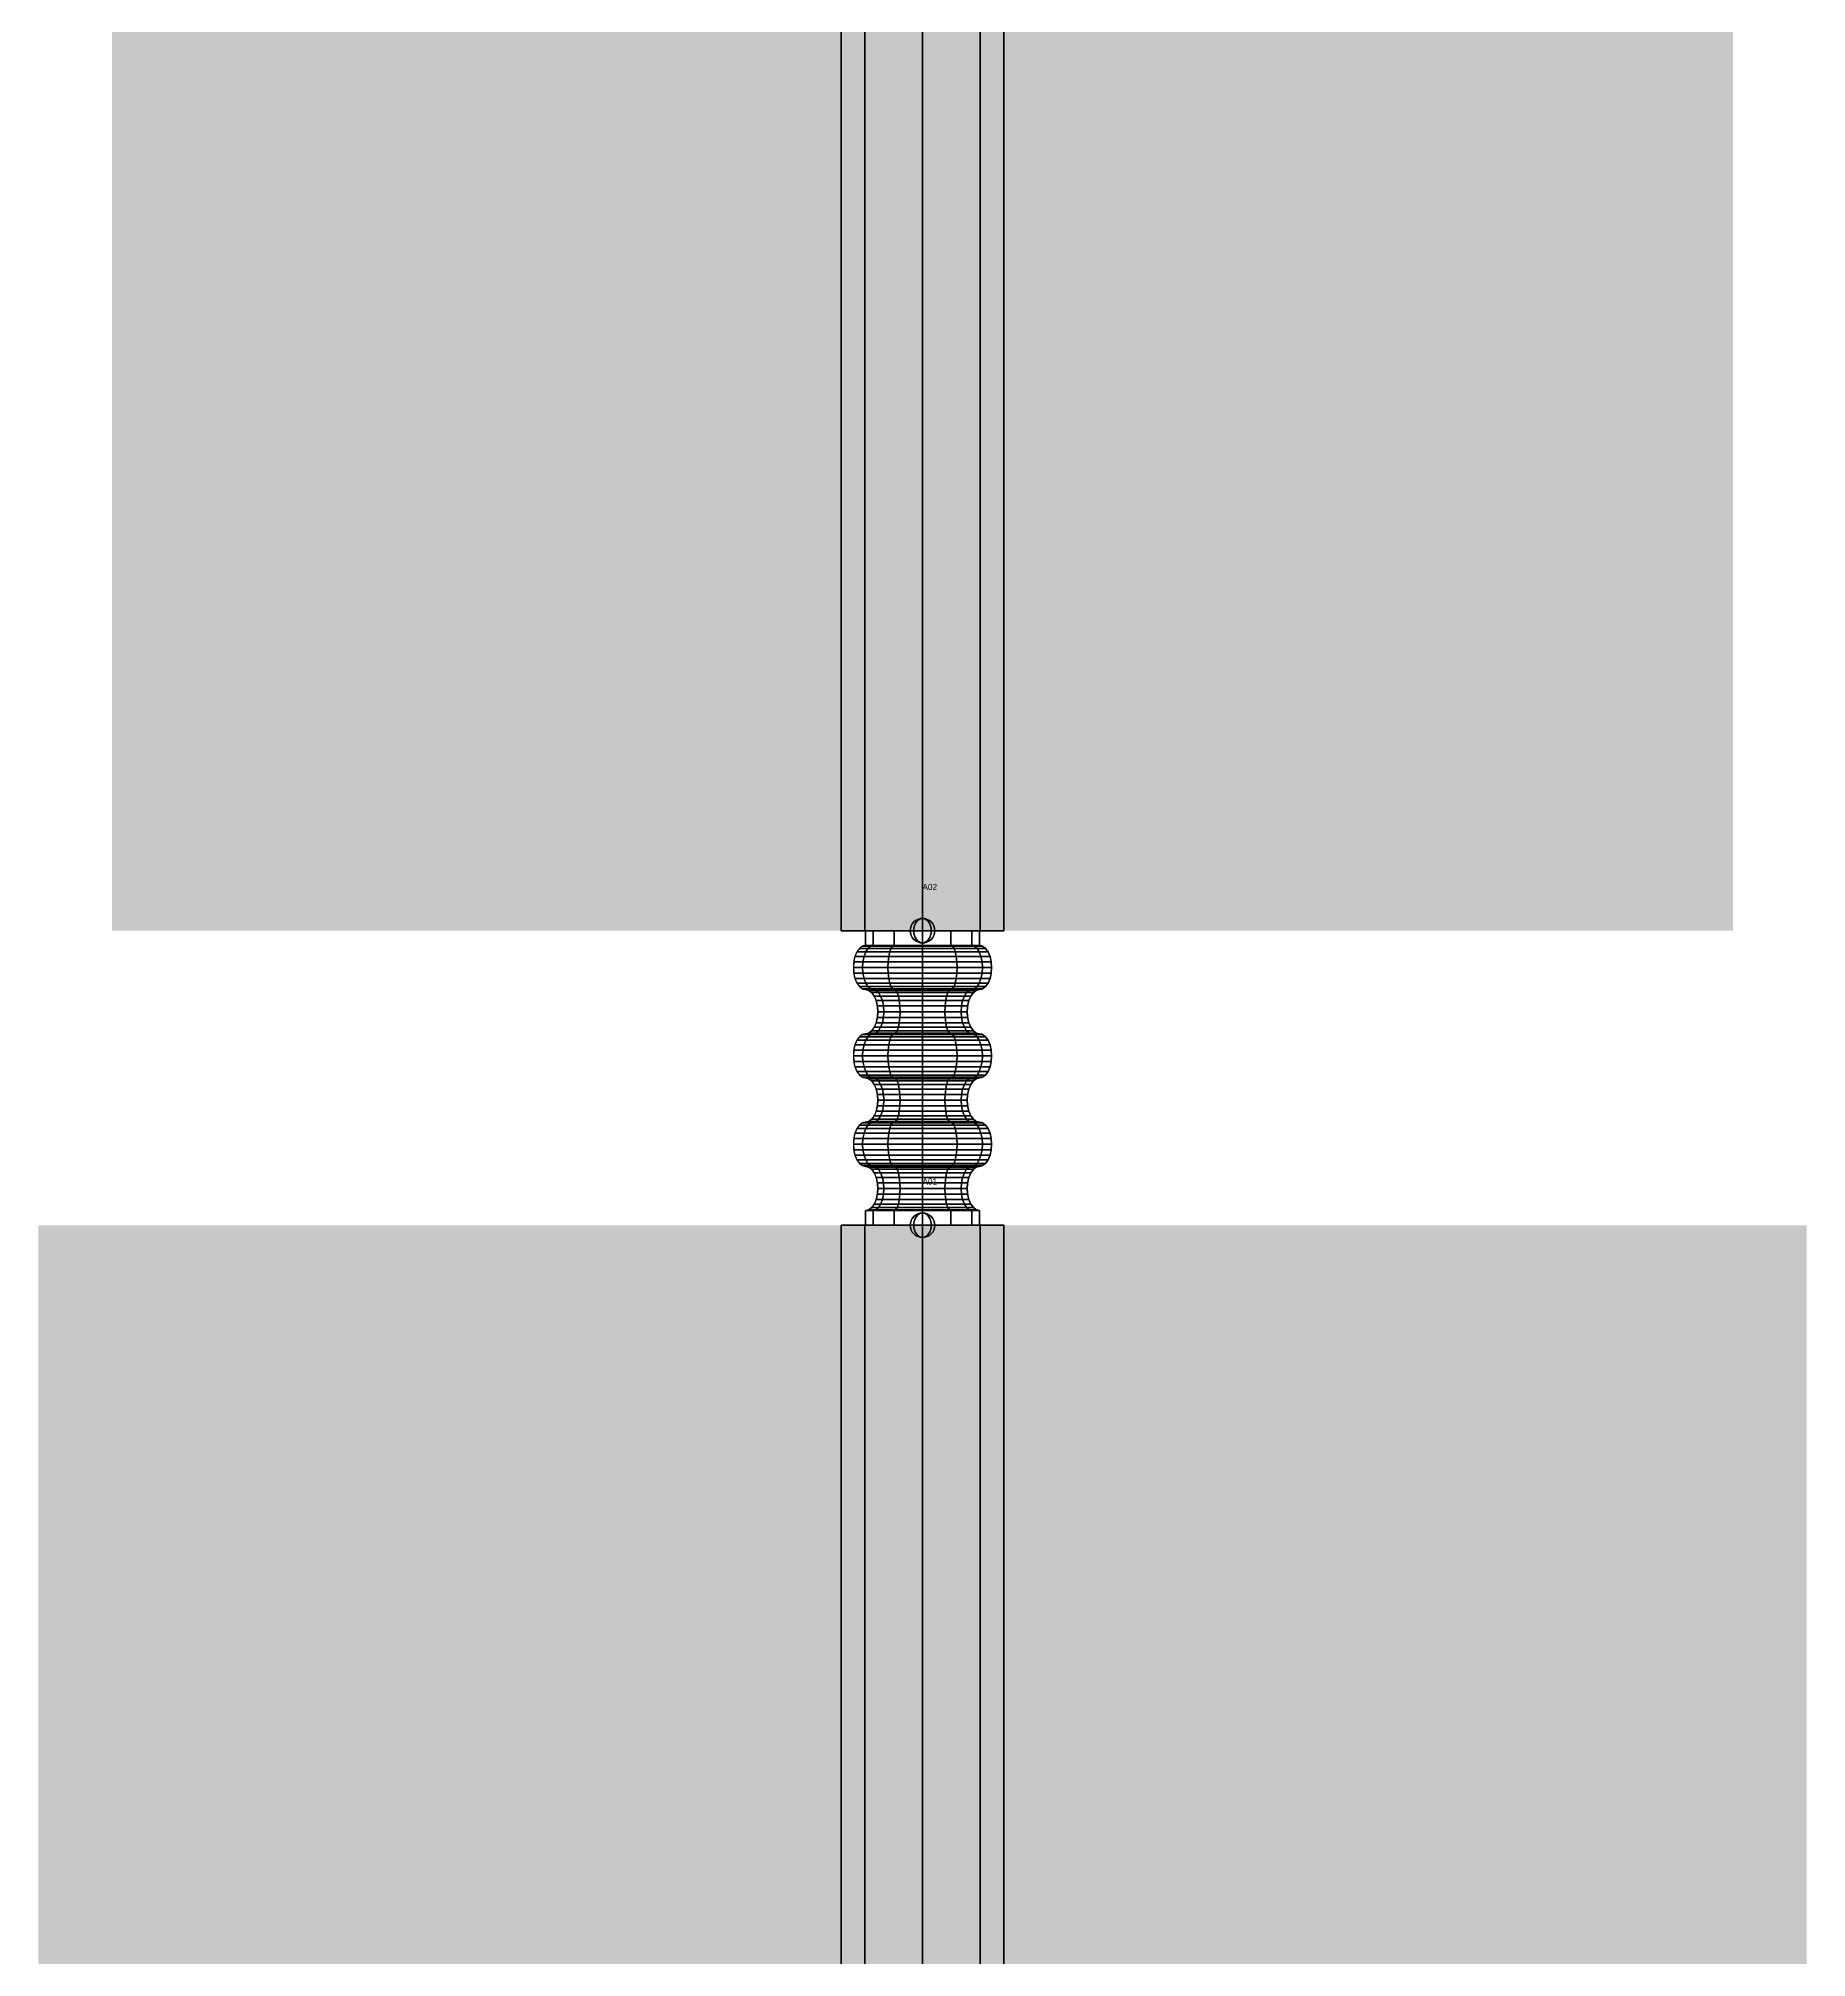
# Model space of a CAD drawing. Extents: x 7 to 469, y 84 to 397.
# Drawn here: x 84 to 156, y 162.2 to 240.3 of the extents above; entities that cross this region are included whole.
import ezdxf

# ---------------------------------------------------------------- set-up
doc = ezdxf.new("R2010")
doc.units = 0
doc.layers.get('0').update_dxf_attribs({"linetype": 'CONTINUOUS'})
for name, color, linetype in [('3D-MODEL', 1, 'CONTINUOUS'), ('FLXJNT', 4, 'CONTINUOUS'), ('POINT', 5, 'CONTINUOUS'), ('PTATT', 7, 'CONTINUOUS'), ('RUN', 5, 'CONTINUOUS')]:
    doc.layers.add(name, color=color, linetype=linetype)

# ---------------------------------------------------------------- blocks, each defined once
blk = doc.blocks.new('RUN')
at = {"const_width": 1}
blk.add_lwpolyline([(0, 0), (1, 0)], dxfattribs=at)
at = {"flags": 9}
for tag, p in [('MAT', (0.349303, 0.182422)), ('SCH', (0.349303, 0.165755)), ('NOM', (0.349303, 0.149088))]:
    blk.add_attdef(tag, p, '', height=0.01, dxfattribs=at)
blk = doc.blocks.new('3DRUN')
at = {"color": 0, "linetype": 'CONTINUOUS'}
for points in [[(1, 0.353553, -0.353553), (1, 0.5), (0, 0.5), (0, 0.353553, -0.353553)], [(1, 0.5), (1, 0.353553, 0.353553), (0, 0.353553, 0.353553), (0, 0.5)], [(1, 0, -0.5), (1, 0.353553, -0.353553), (0, 0.353553, -0.353553), (0, 0, -0.5)], [(1, 0.353553, 0.353553), (1, 0, 0.5), (0, 0, 0.5), (0, 0.353553, 0.353553)], [(1, -0.353553, -0.353553), (1, 0, -0.5), (0, 0, -0.5), (0, -0.353553, -0.353553)], [(1, 0, 0.5), (1, -0.353553, 0.353553), (0, -0.353553, 0.353553), (0, 0, 0.5)], [(1, -0.353553, 0.353553), (1, -0.5), (0, -0.5), (0, -0.353553, 0.353553)], [(1, -0.5), (1, -0.353553, -0.353553), (0, -0.353553, -0.353553), (0, -0.5)]]:
    blk.add_3dface(points, dxfattribs=at)
blk = doc.blocks.new('FLXJNT')
at = {"color": 0, "linetype": 'BYBLOCK'}
for p, q in [((0, 0.5), (0, -0.5)), ((1, -0.5), (1, 0.5)), ((0, 0.35), (0.05, 0.35)), ((0.95, 0.35), (1, 0.35)), ((0, -0.35), (0.05, -0.35)), ((0.95, -0.35), (1, -0.35))]:
    blk.add_line(p, q, dxfattribs=at)
for centre, start, end in [((0.275, 0.35), 0, 180), ((0.575, 0.35), 0, 180), ((0.875, 0.35), 0, 180), ((0.125, 0.35), 180, 0), ((0.425, 0.35), 180, 0), ((0.725, 0.35), 180, 0), ((0.125, -0.35), 0, 180), ((0.425, -0.35), 0, 180), ((0.725, -0.35), 0, 180), ((0.275, -0.35), 180, 0), ((0.575, -0.35), 180, 0), ((0.875, -0.35), 180, 0)]:
    blk.add_arc(centre, 0.075, start, end, dxfattribs=at)
blk = doc.blocks.new('3DFLXJNT')
at = {"color": 0, "linetype": 'BYBLOCK'}
blk.add_lwpolyline([(1, 0.5), (1, 0.35), (0.95, 0.35, 1), (0.8, 0.35, -1), (0.65, 0.35, 1), (0.5, 0.35, -1), (0.35, 0.35, 1), (0.2, 0.35, -1), (0.05, 0.35), (0, 0.35), (0, 0.5)], format="xyb", dxfattribs=at)
at = {"color": 0, "linetype": 'BYBLOCK', "extrusion": (1, 0, 0)}
blk.add_circle((0, 0), 0.5, dxfattribs=at)
at = {"color": 0, "linetype": 'BYBLOCK', "extrusion": (-1, 0, 0)}
blk.add_circle((0, 0, -1), 0.5, dxfattribs=at)
at = {"color": 0, "linetype": 'BYBLOCK'}
mesh = blk.add_polymesh((9, 5), dxfattribs=at)
for k, corner in enumerate([(0.060048, 0.3125), (0.052556, 0.330589), (0.05, 0.35), (0, 0.35), (0, 0.5), (0.060048, 0.270633, -0.15625), (0.052556, 0.286298, -0.165294), (0.05, 0.303109, -0.175), (0, 0.303109, -0.175), (0, 0.433013, -0.25), (0.060048, 0.15625, -0.270633), (0.052556, 0.165294, -0.286298), (0.05, 0.175, -0.303109), (0, 0.175, -0.303109), (0, 0.25, -0.433013), (0.060048, 0, -0.3125), (0.052556, 0, -0.330589), (0.05, 0, -0.35), (0, 0, -0.35), (0, 0, -0.5), (0.060048, -0.15625, -0.270633), (0.052556, -0.165294, -0.286298), (0.05, -0.175, -0.303109), (0, -0.175, -0.303109), (0, -0.25, -0.433013), (0.060048, -0.270633, -0.15625), (0.052556, -0.286298, -0.165294), (0.05, -0.303109, -0.175), (0, -0.303109, -0.175), (0, -0.433013, -0.25), (0.060048, -0.3125), (0.052556, -0.330589), (0.05, -0.35), (0, -0.35), (0, -0.5), (0.060048, -0.270633, 0.15625), (0.052556, -0.286298, 0.165294), (0.05, -0.303109, 0.175), (0, -0.303109, 0.175), (0, -0.433013, 0.25), (0.060048, -0.15625, 0.270633), (0.052556, -0.165294, 0.286298), (0.05, -0.175, 0.303109), (0, -0.175, 0.303109), (0, -0.25, 0.433013)]):
    mesh.set_mesh_vertex(divmod(k, 5), corner)
mesh = blk.add_polymesh((9, 9), dxfattribs=at)
for k, corner in enumerate([(1, 0.5), (1, 0.35), (0.95, 0.35), (0.947444, 0.369411), (0.939952, 0.3875), (0.928033, 0.403033), (0.9125, 0.414952), (0.894411, 0.422444), (0.875, 0.425), (1, 0.433013, -0.25), (1, 0.303109, -0.175), (0.95, 0.303109, -0.175), (0.947444, 0.31992, -0.184706), (0.939952, 0.335585, -0.19375), (0.928033, 0.349037, -0.201517), (0.9125, 0.359359, -0.207476), (0.894411, 0.365848, -0.211222), (0.875, 0.368061, -0.2125), (1, 0.25, -0.433013), (1, 0.175, -0.303109), (0.95, 0.175, -0.303109), (0.947444, 0.184706, -0.31992), (0.939952, 0.19375, -0.335585), (0.928033, 0.201517, -0.349037), (0.9125, 0.207476, -0.359359), (0.894411, 0.211222, -0.365848), (0.875, 0.2125, -0.368061), (1, 0, -0.5), (1, 0, -0.35), (0.95, 0, -0.35), (0.947444, 0, -0.369411), (0.939952, 0, -0.3875), (0.928033, 0, -0.403033), (0.9125, 0, -0.414952), (0.894411, 0, -0.422444), (0.875, 0, -0.425), (1, -0.25, -0.433013), (1, -0.175, -0.303109), (0.95, -0.175, -0.303109), (0.947444, -0.184706, -0.31992), (0.939952, -0.19375, -0.335585), (0.928033, -0.201517, -0.349037), (0.9125, -0.207476, -0.359359), (0.894411, -0.211222, -0.365848), (0.875, -0.2125, -0.368061), (1, -0.433013, -0.25), (1, -0.303109, -0.175), (0.95, -0.303109, -0.175), (0.947444, -0.31992, -0.184706), (0.939952, -0.335585, -0.19375), (0.928033, -0.349037, -0.201517), (0.9125, -0.359359, -0.207476), (0.894411, -0.365848, -0.211222), (0.875, -0.368061, -0.2125), (1, -0.5), (1, -0.35), (0.95, -0.35), (0.947444, -0.369411), (0.939952, -0.3875), (0.928033, -0.403033), (0.9125, -0.414952), (0.894411, -0.422444), (0.875, -0.425), (1, -0.433013, 0.25), (1, -0.303109, 0.175), (0.95, -0.303109, 0.175), (0.947444, -0.31992, 0.184706), (0.939952, -0.335585, 0.19375), (0.928033, -0.349037, 0.201517), (0.9125, -0.359359, 0.207476), (0.894411, -0.365848, 0.211222), (0.875, -0.368061, 0.2125), (1, -0.25, 0.433013), (1, -0.175, 0.303109), (0.95, -0.175, 0.303109), (0.947444, -0.184706, 0.31992), (0.939952, -0.19375, 0.335585), (0.928033, -0.201517, 0.349037), (0.9125, -0.207476, 0.359359), (0.894411, -0.211222, 0.365848), (0.875, -0.2125, 0.368061)]):
    mesh.set_mesh_vertex(divmod(k, 9), corner)
mesh = blk.add_polymesh((4, 5), dxfattribs=at)
for k, corner in enumerate([(0.060048, -0.15625, 0.270633), (0.052556, -0.165294, 0.286298), (0.05, -0.175, 0.303109), (0, -0.175, 0.303109), (0, -0.25, 0.433013), (0.060048, 0, 0.3125), (0.052556, 0, 0.330589), (0.05, 0, 0.35), (0, 0, 0.35), (0, 0, 0.5), (0.060048, 0.15625, 0.270633), (0.052556, 0.165294, 0.286298), (0.05, 0.175, 0.303109), (0, 0.175, 0.303109), (0, 0.25, 0.433013), (0.060048, 0.270633, 0.15625), (0.052556, 0.286298, 0.165294), (0.05, 0.303109, 0.175), (0, 0.303109, 0.175), (0, 0.433013, 0.25)]):
    mesh.set_mesh_vertex(divmod(k, 5), corner)
mesh = blk.add_polymesh((9, 9), dxfattribs=at)
for k, corner in enumerate([(0.275, 0.425), (0.255589, 0.422444), (0.2375, 0.414952), (0.221967, 0.403033), (0.210048, 0.3875), (0.202556, 0.369411), (0.2, 0.35), (0.197444, 0.330589), (0.189952, 0.3125), (0.275, 0.368061, -0.2125), (0.255589, 0.365848, -0.211222), (0.2375, 0.359359, -0.207476), (0.221967, 0.349037, -0.201517), (0.210048, 0.335585, -0.19375), (0.202556, 0.31992, -0.184706), (0.2, 0.303109, -0.175), (0.197444, 0.286298, -0.165294), (0.189952, 0.270633, -0.15625), (0.275, 0.2125, -0.368061), (0.255589, 0.211222, -0.365848), (0.2375, 0.207476, -0.359359), (0.221967, 0.201517, -0.349037), (0.210048, 0.19375, -0.335585), (0.202556, 0.184706, -0.31992), (0.2, 0.175, -0.303109), (0.197444, 0.165294, -0.286298), (0.189952, 0.15625, -0.270633), (0.275, 0, -0.425), (0.255589, 0, -0.422444), (0.2375, 0, -0.414952), (0.221967, 0, -0.403033), (0.210048, 0, -0.3875), (0.202556, 0, -0.369411), (0.2, 0, -0.35), (0.197444, 0, -0.330589), (0.189952, 0, -0.3125), (0.275, -0.2125, -0.368061), (0.255589, -0.211222, -0.365848), (0.2375, -0.207476, -0.359359), (0.221967, -0.201517, -0.349037), (0.210048, -0.19375, -0.335585), (0.202556, -0.184706, -0.31992), (0.2, -0.175, -0.303109), (0.197444, -0.165294, -0.286298), (0.189952, -0.15625, -0.270633), (0.275, -0.368061, -0.2125), (0.255589, -0.365848, -0.211222), (0.2375, -0.359359, -0.207476), (0.221967, -0.349037, -0.201517), (0.210048, -0.335585, -0.19375), (0.202556, -0.31992, -0.184706), (0.2, -0.303109, -0.175), (0.197444, -0.286298, -0.165294), (0.189952, -0.270633, -0.15625), (0.275, -0.425), (0.255589, -0.422444), (0.2375, -0.414952), (0.221967, -0.403033), (0.210048, -0.3875), (0.202556, -0.369411), (0.2, -0.35), (0.197444, -0.330589), (0.189952, -0.3125), (0.275, -0.368061, 0.2125), (0.255589, -0.365848, 0.211222), (0.2375, -0.359359, 0.207476), (0.221967, -0.349037, 0.201517), (0.210048, -0.335585, 0.19375), (0.202556, -0.31992, 0.184706), (0.2, -0.303109, 0.175), (0.197444, -0.286298, 0.165294), (0.189952, -0.270633, 0.15625), (0.275, -0.2125, 0.368061), (0.255589, -0.211222, 0.365848), (0.2375, -0.207476, 0.359359), (0.221967, -0.201517, 0.349037), (0.210048, -0.19375, 0.335585), (0.202556, -0.184706, 0.31992), (0.2, -0.175, 0.303109), (0.197444, -0.165294, 0.286298), (0.189952, -0.15625, 0.270633)]):
    mesh.set_mesh_vertex(divmod(k, 9), corner)
mesh = blk.add_polymesh((9, 9), dxfattribs=at)
for k, corner in enumerate([(0.360048, 0.3125), (0.352556, 0.330589), (0.35, 0.35), (0.347444, 0.369411), (0.339952, 0.3875), (0.328033, 0.403033), (0.3125, 0.414952), (0.294411, 0.422444), (0.275, 0.425), (0.360048, 0.270633, -0.15625), (0.352556, 0.286298, -0.165294), (0.35, 0.303109, -0.175), (0.347444, 0.31992, -0.184706), (0.339952, 0.335585, -0.19375), (0.328033, 0.349037, -0.201517), (0.3125, 0.359359, -0.207476), (0.294411, 0.365848, -0.211222), (0.275, 0.368061, -0.2125), (0.360048, 0.15625, -0.270633), (0.352556, 0.165294, -0.286298), (0.35, 0.175, -0.303109), (0.347444, 0.184706, -0.31992), (0.339952, 0.19375, -0.335585), (0.328033, 0.201517, -0.349037), (0.3125, 0.207476, -0.359359), (0.294411, 0.211222, -0.365848), (0.275, 0.2125, -0.368061), (0.360048, 0, -0.3125), (0.352556, 0, -0.330589), (0.35, 0, -0.35), (0.347444, 0, -0.369411), (0.339952, 0, -0.3875), (0.328033, 0, -0.403033), (0.3125, 0, -0.414952), (0.294411, 0, -0.422444), (0.275, 0, -0.425), (0.360048, -0.15625, -0.270633), (0.352556, -0.165294, -0.286298), (0.35, -0.175, -0.303109), (0.347444, -0.184706, -0.31992), (0.339952, -0.19375, -0.335585), (0.328033, -0.201517, -0.349037), (0.3125, -0.207476, -0.359359), (0.294411, -0.211222, -0.365848), (0.275, -0.2125, -0.368061), (0.360048, -0.270633, -0.15625), (0.352556, -0.286298, -0.165294), (0.35, -0.303109, -0.175), (0.347444, -0.31992, -0.184706), (0.339952, -0.335585, -0.19375), (0.328033, -0.349037, -0.201517), (0.3125, -0.359359, -0.207476), (0.294411, -0.365848, -0.211222), (0.275, -0.368061, -0.2125), (0.360048, -0.3125), (0.352556, -0.330589), (0.35, -0.35), (0.347444, -0.369411), (0.339952, -0.3875), (0.328033, -0.403033), (0.3125, -0.414952), (0.294411, -0.422444), (0.275, -0.425), (0.360048, -0.270633, 0.15625), (0.352556, -0.286298, 0.165294), (0.35, -0.303109, 0.175), (0.347444, -0.31992, 0.184706), (0.339952, -0.335585, 0.19375), (0.328033, -0.349037, 0.201517), (0.3125, -0.359359, 0.207476), (0.294411, -0.365848, 0.211222), (0.275, -0.368061, 0.2125), (0.360048, -0.15625, 0.270633), (0.352556, -0.165294, 0.286298), (0.35, -0.175, 0.303109), (0.347444, -0.184706, 0.31992), (0.339952, -0.19375, 0.335585), (0.328033, -0.201517, 0.349037), (0.3125, -0.207476, 0.359359), (0.294411, -0.211222, 0.365848), (0.275, -0.2125, 0.368061)]):
    mesh.set_mesh_vertex(divmod(k, 9), corner)
mesh = blk.add_polymesh((9, 9), dxfattribs=at)
for k, corner in enumerate([(0.575, 0.425), (0.555589, 0.422444), (0.5375, 0.414952), (0.521967, 0.403033), (0.510048, 0.3875), (0.502556, 0.369411), (0.5, 0.35), (0.497444, 0.330589), (0.489952, 0.3125), (0.575, 0.368061, -0.2125), (0.555589, 0.365848, -0.211222), (0.5375, 0.359359, -0.207476), (0.521967, 0.349037, -0.201517), (0.510048, 0.335585, -0.19375), (0.502556, 0.31992, -0.184706), (0.5, 0.303109, -0.175), (0.497444, 0.286298, -0.165294), (0.489952, 0.270633, -0.15625), (0.575, 0.2125, -0.368061), (0.555589, 0.211222, -0.365848), (0.5375, 0.207476, -0.359359), (0.521967, 0.201517, -0.349037), (0.510048, 0.19375, -0.335585), (0.502556, 0.184706, -0.31992), (0.5, 0.175, -0.303109), (0.497444, 0.165294, -0.286298), (0.489952, 0.15625, -0.270633), (0.575, 0, -0.425), (0.555589, 0, -0.422444), (0.5375, 0, -0.414952), (0.521967, 0, -0.403033), (0.510048, 0, -0.3875), (0.502556, 0, -0.369411), (0.5, 0, -0.35), (0.497444, 0, -0.330589), (0.489952, 0, -0.3125), (0.575, -0.2125, -0.368061), (0.555589, -0.211222, -0.365848), (0.5375, -0.207476, -0.359359), (0.521967, -0.201517, -0.349037), (0.510048, -0.19375, -0.335585), (0.502556, -0.184706, -0.31992), (0.5, -0.175, -0.303109), (0.497444, -0.165294, -0.286298), (0.489952, -0.15625, -0.270633), (0.575, -0.368061, -0.2125), (0.555589, -0.365848, -0.211222), (0.5375, -0.359359, -0.207476), (0.521967, -0.349037, -0.201517), (0.510048, -0.335585, -0.19375), (0.502556, -0.31992, -0.184706), (0.5, -0.303109, -0.175), (0.497444, -0.286298, -0.165294), (0.489952, -0.270633, -0.15625), (0.575, -0.425), (0.555589, -0.422444), (0.5375, -0.414952), (0.521967, -0.403033), (0.510048, -0.3875), (0.502556, -0.369411), (0.5, -0.35), (0.497444, -0.330589), (0.489952, -0.3125), (0.575, -0.368061, 0.2125), (0.555589, -0.365848, 0.211222), (0.5375, -0.359359, 0.207476), (0.521967, -0.349037, 0.201517), (0.510048, -0.335585, 0.19375), (0.502556, -0.31992, 0.184706), (0.5, -0.303109, 0.175), (0.497444, -0.286298, 0.165294), (0.489952, -0.270633, 0.15625), (0.575, -0.2125, 0.368061), (0.555589, -0.211222, 0.365848), (0.5375, -0.207476, 0.359359), (0.521967, -0.201517, 0.349037), (0.510048, -0.19375, 0.335585), (0.502556, -0.184706, 0.31992), (0.5, -0.175, 0.303109), (0.497444, -0.165294, 0.286298), (0.489952, -0.15625, 0.270633)]):
    mesh.set_mesh_vertex(divmod(k, 9), corner)
mesh = blk.add_polymesh((9, 9), dxfattribs=at)
for k, corner in enumerate([(0.660048, 0.3125), (0.652556, 0.330589), (0.65, 0.35), (0.647444, 0.369411), (0.639952, 0.3875), (0.628033, 0.403033), (0.6125, 0.414952), (0.594411, 0.422444), (0.575, 0.425), (0.660048, 0.270633, -0.15625), (0.652556, 0.286298, -0.165294), (0.65, 0.303109, -0.175), (0.647444, 0.31992, -0.184706), (0.639952, 0.335585, -0.19375), (0.628033, 0.349037, -0.201517), (0.6125, 0.359359, -0.207476), (0.594411, 0.365848, -0.211222), (0.575, 0.368061, -0.2125), (0.660048, 0.15625, -0.270633), (0.652556, 0.165294, -0.286298), (0.65, 0.175, -0.303109), (0.647444, 0.184706, -0.31992), (0.639952, 0.19375, -0.335585), (0.628033, 0.201517, -0.349037), (0.6125, 0.207476, -0.359359), (0.594411, 0.211222, -0.365848), (0.575, 0.2125, -0.368061), (0.660048, 0, -0.3125), (0.652556, 0, -0.330589), (0.65, 0, -0.35), (0.647444, 0, -0.369411), (0.639952, 0, -0.3875), (0.628033, 0, -0.403033), (0.6125, 0, -0.414952), (0.594411, 0, -0.422444), (0.575, 0, -0.425), (0.660048, -0.15625, -0.270633), (0.652556, -0.165294, -0.286298), (0.65, -0.175, -0.303109), (0.647444, -0.184706, -0.31992), (0.639952, -0.19375, -0.335585), (0.628033, -0.201517, -0.349037), (0.6125, -0.207476, -0.359359), (0.594411, -0.211222, -0.365848), (0.575, -0.2125, -0.368061), (0.660048, -0.270633, -0.15625), (0.652556, -0.286298, -0.165294), (0.65, -0.303109, -0.175), (0.647444, -0.31992, -0.184706), (0.639952, -0.335585, -0.19375), (0.628033, -0.349037, -0.201517), (0.6125, -0.359359, -0.207476), (0.594411, -0.365848, -0.211222), (0.575, -0.368061, -0.2125), (0.660048, -0.3125), (0.652556, -0.330589), (0.65, -0.35), (0.647444, -0.369411), (0.639952, -0.3875), (0.628033, -0.403033), (0.6125, -0.414952), (0.594411, -0.422444), (0.575, -0.425), (0.660048, -0.270633, 0.15625), (0.652556, -0.286298, 0.165294), (0.65, -0.303109, 0.175), (0.647444, -0.31992, 0.184706), (0.639952, -0.335585, 0.19375), (0.628033, -0.349037, 0.201517), (0.6125, -0.359359, 0.207476), (0.594411, -0.365848, 0.211222), (0.575, -0.368061, 0.2125), (0.660048, -0.15625, 0.270633), (0.652556, -0.165294, 0.286298), (0.65, -0.175, 0.303109), (0.647444, -0.184706, 0.31992), (0.639952, -0.19375, 0.335585), (0.628033, -0.201517, 0.349037), (0.6125, -0.207476, 0.359359), (0.594411, -0.211222, 0.365848), (0.575, -0.2125, 0.368061)]):
    mesh.set_mesh_vertex(divmod(k, 9), corner)
mesh = blk.add_polymesh((9, 9), dxfattribs=at)
for k, corner in enumerate([(0.875, 0.425), (0.855589, 0.422444), (0.8375, 0.414952), (0.821967, 0.403033), (0.810048, 0.3875), (0.802556, 0.369411), (0.8, 0.35), (0.797444, 0.330589), (0.789952, 0.3125), (0.875, 0.368061, -0.2125), (0.855589, 0.365848, -0.211222), (0.8375, 0.359359, -0.207476), (0.821967, 0.349037, -0.201517), (0.810048, 0.335585, -0.19375), (0.802556, 0.31992, -0.184706), (0.8, 0.303109, -0.175), (0.797444, 0.286298, -0.165294), (0.789952, 0.270633, -0.15625), (0.875, 0.2125, -0.368061), (0.855589, 0.211222, -0.365848), (0.8375, 0.207476, -0.359359), (0.821967, 0.201517, -0.349037), (0.810048, 0.19375, -0.335585), (0.802556, 0.184706, -0.31992), (0.8, 0.175, -0.303109), (0.797444, 0.165294, -0.286298), (0.789952, 0.15625, -0.270633), (0.875, 0, -0.425), (0.855589, 0, -0.422444), (0.8375, 0, -0.414952), (0.821967, 0, -0.403033), (0.810048, 0, -0.3875), (0.802556, 0, -0.369411), (0.8, 0, -0.35), (0.797444, 0, -0.330589), (0.789952, 0, -0.3125), (0.875, -0.2125, -0.368061), (0.855589, -0.211222, -0.365848), (0.8375, -0.207476, -0.359359), (0.821967, -0.201517, -0.349037), (0.810048, -0.19375, -0.335585), (0.802556, -0.184706, -0.31992), (0.8, -0.175, -0.303109), (0.797444, -0.165294, -0.286298), (0.789952, -0.15625, -0.270633), (0.875, -0.368061, -0.2125), (0.855589, -0.365848, -0.211222), (0.8375, -0.359359, -0.207476), (0.821967, -0.349037, -0.201517), (0.810048, -0.335585, -0.19375), (0.802556, -0.31992, -0.184706), (0.8, -0.303109, -0.175), (0.797444, -0.286298, -0.165294), (0.789952, -0.270633, -0.15625), (0.875, -0.425), (0.855589, -0.422444), (0.8375, -0.414952), (0.821967, -0.403033), (0.810048, -0.3875), (0.802556, -0.369411), (0.8, -0.35), (0.797444, -0.330589), (0.789952, -0.3125), (0.875, -0.368061, 0.2125), (0.855589, -0.365848, 0.211222), (0.8375, -0.359359, 0.207476), (0.821967, -0.349037, 0.201517), (0.810048, -0.335585, 0.19375), (0.802556, -0.31992, 0.184706), (0.8, -0.303109, 0.175), (0.797444, -0.286298, 0.165294), (0.789952, -0.270633, 0.15625), (0.875, -0.2125, 0.368061), (0.855589, -0.211222, 0.365848), (0.8375, -0.207476, 0.359359), (0.821967, -0.201517, 0.349037), (0.810048, -0.19375, 0.335585), (0.802556, -0.184706, 0.31992), (0.8, -0.175, 0.303109), (0.797444, -0.165294, 0.286298), (0.789952, -0.15625, 0.270633)]):
    mesh.set_mesh_vertex(divmod(k, 9), corner)
mesh = blk.add_polymesh((4, 9), dxfattribs=at)
for k, corner in enumerate([(1, -0.25, 0.433013), (1, -0.175, 0.303109), (0.95, -0.175, 0.303109), (0.947444, -0.184706, 0.31992), (0.939952, -0.19375, 0.335585), (0.928033, -0.201517, 0.349037), (0.9125, -0.207476, 0.359359), (0.894411, -0.211222, 0.365848), (0.875, -0.2125, 0.368061), (1, 0, 0.5), (1, 0, 0.35), (0.95, 0, 0.35), (0.947444, 0, 0.369411), (0.939952, 0, 0.3875), (0.928033, 0, 0.403033), (0.9125, 0, 0.414952), (0.894411, 0, 0.422444), (0.875, 0, 0.425), (1, 0.25, 0.433013), (1, 0.175, 0.303109), (0.95, 0.175, 0.303109), (0.947444, 0.184706, 0.31992), (0.939952, 0.19375, 0.335585), (0.928033, 0.201517, 0.349037), (0.9125, 0.207476, 0.359359), (0.894411, 0.211222, 0.365848), (0.875, 0.2125, 0.368061), (1, 0.433013, 0.25), (1, 0.303109, 0.175), (0.95, 0.303109, 0.175), (0.947444, 0.31992, 0.184706), (0.939952, 0.335585, 0.19375), (0.928033, 0.349037, 0.201517), (0.9125, 0.359359, 0.207476), (0.894411, 0.365848, 0.211222), (0.875, 0.368061, 0.2125)]):
    mesh.set_mesh_vertex(divmod(k, 9), corner)
mesh = blk.add_polymesh((4, 9), dxfattribs=at)
for k, corner in enumerate([(0.275, -0.2125, 0.368061), (0.255589, -0.211222, 0.365848), (0.2375, -0.207476, 0.359359), (0.221967, -0.201517, 0.349037), (0.210048, -0.19375, 0.335585), (0.202556, -0.184706, 0.31992), (0.2, -0.175, 0.303109), (0.197444, -0.165294, 0.286298), (0.189952, -0.15625, 0.270633), (0.275, 0, 0.425), (0.255589, 0, 0.422444), (0.2375, 0, 0.414952), (0.221967, 0, 0.403033), (0.210048, 0, 0.3875), (0.202556, 0, 0.369411), (0.2, 0, 0.35), (0.197444, 0, 0.330589), (0.189952, 0, 0.3125), (0.275, 0.2125, 0.368061), (0.255589, 0.211222, 0.365848), (0.2375, 0.207476, 0.359359), (0.221967, 0.201517, 0.349037), (0.210048, 0.19375, 0.335585), (0.202556, 0.184706, 0.31992), (0.2, 0.175, 0.303109), (0.197444, 0.165294, 0.286298), (0.189952, 0.15625, 0.270633), (0.275, 0.368061, 0.2125), (0.255589, 0.365848, 0.211222), (0.2375, 0.359359, 0.207476), (0.221967, 0.349037, 0.201517), (0.210048, 0.335585, 0.19375), (0.202556, 0.31992, 0.184706), (0.2, 0.303109, 0.175), (0.197444, 0.286298, 0.165294), (0.189952, 0.270633, 0.15625)]):
    mesh.set_mesh_vertex(divmod(k, 9), corner)
mesh = blk.add_polymesh((4, 9), dxfattribs=at)
for k, corner in enumerate([(0.360048, -0.15625, 0.270633), (0.352556, -0.165294, 0.286298), (0.35, -0.175, 0.303109), (0.347444, -0.184706, 0.31992), (0.339952, -0.19375, 0.335585), (0.328033, -0.201517, 0.349037), (0.3125, -0.207476, 0.359359), (0.294411, -0.211222, 0.365848), (0.275, -0.2125, 0.368061), (0.360048, 0, 0.3125), (0.352556, 0, 0.330589), (0.35, 0, 0.35), (0.347444, 0, 0.369411), (0.339952, 0, 0.3875), (0.328033, 0, 0.403033), (0.3125, 0, 0.414952), (0.294411, 0, 0.422444), (0.275, 0, 0.425), (0.360048, 0.15625, 0.270633), (0.352556, 0.165294, 0.286298), (0.35, 0.175, 0.303109), (0.347444, 0.184706, 0.31992), (0.339952, 0.19375, 0.335585), (0.328033, 0.201517, 0.349037), (0.3125, 0.207476, 0.359359), (0.294411, 0.211222, 0.365848), (0.275, 0.2125, 0.368061), (0.360048, 0.270633, 0.15625), (0.352556, 0.286298, 0.165294), (0.35, 0.303109, 0.175), (0.347444, 0.31992, 0.184706), (0.339952, 0.335585, 0.19375), (0.328033, 0.349037, 0.201517), (0.3125, 0.359359, 0.207476), (0.294411, 0.365848, 0.211222), (0.275, 0.368061, 0.2125)]):
    mesh.set_mesh_vertex(divmod(k, 9), corner)
mesh = blk.add_polymesh((4, 9), dxfattribs=at)
for k, corner in enumerate([(0.575, -0.2125, 0.368061), (0.555589, -0.211222, 0.365848), (0.5375, -0.207476, 0.359359), (0.521967, -0.201517, 0.349037), (0.510048, -0.19375, 0.335585), (0.502556, -0.184706, 0.31992), (0.5, -0.175, 0.303109), (0.497444, -0.165294, 0.286298), (0.489952, -0.15625, 0.270633), (0.575, 0, 0.425), (0.555589, 0, 0.422444), (0.5375, 0, 0.414952), (0.521967, 0, 0.403033), (0.510048, 0, 0.3875), (0.502556, 0, 0.369411), (0.5, 0, 0.35), (0.497444, 0, 0.330589), (0.489952, 0, 0.3125), (0.575, 0.2125, 0.368061), (0.555589, 0.211222, 0.365848), (0.5375, 0.207476, 0.359359), (0.521967, 0.201517, 0.349037), (0.510048, 0.19375, 0.335585), (0.502556, 0.184706, 0.31992), (0.5, 0.175, 0.303109), (0.497444, 0.165294, 0.286298), (0.489952, 0.15625, 0.270633), (0.575, 0.368061, 0.2125), (0.555589, 0.365848, 0.211222), (0.5375, 0.359359, 0.207476), (0.521967, 0.349037, 0.201517), (0.510048, 0.335585, 0.19375), (0.502556, 0.31992, 0.184706), (0.5, 0.303109, 0.175), (0.497444, 0.286298, 0.165294), (0.489952, 0.270633, 0.15625)]):
    mesh.set_mesh_vertex(divmod(k, 9), corner)
mesh = blk.add_polymesh((4, 9), dxfattribs=at)
for k, corner in enumerate([(0.660048, -0.15625, 0.270633), (0.652556, -0.165294, 0.286298), (0.65, -0.175, 0.303109), (0.647444, -0.184706, 0.31992), (0.639952, -0.19375, 0.335585), (0.628033, -0.201517, 0.349037), (0.6125, -0.207476, 0.359359), (0.594411, -0.211222, 0.365848), (0.575, -0.2125, 0.368061), (0.660048, 0, 0.3125), (0.652556, 0, 0.330589), (0.65, 0, 0.35), (0.647444, 0, 0.369411), (0.639952, 0, 0.3875), (0.628033, 0, 0.403033), (0.6125, 0, 0.414952), (0.594411, 0, 0.422444), (0.575, 0, 0.425), (0.660048, 0.15625, 0.270633), (0.652556, 0.165294, 0.286298), (0.65, 0.175, 0.303109), (0.647444, 0.184706, 0.31992), (0.639952, 0.19375, 0.335585), (0.628033, 0.201517, 0.349037), (0.6125, 0.207476, 0.359359), (0.594411, 0.211222, 0.365848), (0.575, 0.2125, 0.368061), (0.660048, 0.270633, 0.15625), (0.652556, 0.286298, 0.165294), (0.65, 0.303109, 0.175), (0.647444, 0.31992, 0.184706), (0.639952, 0.335585, 0.19375), (0.628033, 0.349037, 0.201517), (0.6125, 0.359359, 0.207476), (0.594411, 0.365848, 0.211222), (0.575, 0.368061, 0.2125)]):
    mesh.set_mesh_vertex(divmod(k, 9), corner)
mesh = blk.add_polymesh((4, 9), dxfattribs=at)
for k, corner in enumerate([(0.875, -0.2125, 0.368061), (0.855589, -0.211222, 0.365848), (0.8375, -0.207476, 0.359359), (0.821967, -0.201517, 0.349037), (0.810048, -0.19375, 0.335585), (0.802556, -0.184706, 0.31992), (0.8, -0.175, 0.303109), (0.797444, -0.165294, 0.286298), (0.789952, -0.15625, 0.270633), (0.875, 0, 0.425), (0.855589, 0, 0.422444), (0.8375, 0, 0.414952), (0.821967, 0, 0.403033), (0.810048, 0, 0.3875), (0.802556, 0, 0.369411), (0.8, 0, 0.35), (0.797444, 0, 0.330589), (0.789952, 0, 0.3125), (0.875, 0.2125, 0.368061), (0.855589, 0.211222, 0.365848), (0.8375, 0.207476, 0.359359), (0.821967, 0.201517, 0.349037), (0.810048, 0.19375, 0.335585), (0.802556, 0.184706, 0.31992), (0.8, 0.175, 0.303109), (0.797444, 0.165294, 0.286298), (0.789952, 0.15625, 0.270633), (0.875, 0.368061, 0.2125), (0.855589, 0.365848, 0.211222), (0.8375, 0.359359, 0.207476), (0.821967, 0.349037, 0.201517), (0.810048, 0.335585, 0.19375), (0.802556, 0.31992, 0.184706), (0.8, 0.303109, 0.175), (0.797444, 0.286298, 0.165294), (0.789952, 0.270633, 0.15625)]):
    mesh.set_mesh_vertex(divmod(k, 9), corner)
mesh = blk.add_polymesh((9, 9), dxfattribs=at)
for k, corner in enumerate([(0.189952, 0.3125), (0.178033, 0.296967), (0.1625, 0.285048), (0.144411, 0.277556), (0.125, 0.275), (0.105589, 0.277556), (0.0875, 0.285048), (0.071967, 0.296967), (0.060048, 0.3125), (0.189952, 0.270633, -0.15625), (0.178033, 0.257181, -0.148483), (0.1625, 0.246859, -0.142524), (0.144411, 0.24037, -0.138778), (0.125, 0.238157, -0.1375), (0.105589, 0.24037, -0.138778), (0.0875, 0.246859, -0.142524), (0.071967, 0.257181, -0.148483), (0.060048, 0.270633, -0.15625), (0.189952, 0.15625, -0.270633), (0.178033, 0.148483, -0.257181), (0.1625, 0.142524, -0.246859), (0.144411, 0.138778, -0.24037), (0.125, 0.1375, -0.238157), (0.105589, 0.138778, -0.24037), (0.0875, 0.142524, -0.246859), (0.071967, 0.148483, -0.257181), (0.060048, 0.15625, -0.270633), (0.189952, 0, -0.3125), (0.178033, 0, -0.296967), (0.1625, 0, -0.285048), (0.144411, 0, -0.277556), (0.125, 0, -0.275), (0.105589, 0, -0.277556), (0.0875, 0, -0.285048), (0.071967, 0, -0.296967), (0.060048, 0, -0.3125), (0.189952, -0.15625, -0.270633), (0.178033, -0.148483, -0.257181), (0.1625, -0.142524, -0.246859), (0.144411, -0.138778, -0.24037), (0.125, -0.1375, -0.238157), (0.105589, -0.138778, -0.24037), (0.0875, -0.142524, -0.246859), (0.071967, -0.148483, -0.257181), (0.060048, -0.15625, -0.270633), (0.189952, -0.270633, -0.15625), (0.178033, -0.257181, -0.148483), (0.1625, -0.246859, -0.142524), (0.144411, -0.24037, -0.138778), (0.125, -0.238157, -0.1375), (0.105589, -0.24037, -0.138778), (0.0875, -0.246859, -0.142524), (0.071967, -0.257181, -0.148483), (0.060048, -0.270633, -0.15625), (0.189952, -0.3125), (0.178033, -0.296967), (0.1625, -0.285048), (0.144411, -0.277556), (0.125, -0.275), (0.105589, -0.277556), (0.0875, -0.285048), (0.071967, -0.296967), (0.060048, -0.3125), (0.189952, -0.270633, 0.15625), (0.178033, -0.257181, 0.148483), (0.1625, -0.246859, 0.142524), (0.144411, -0.24037, 0.138778), (0.125, -0.238157, 0.1375), (0.105589, -0.24037, 0.138778), (0.0875, -0.246859, 0.142524), (0.071967, -0.257181, 0.148483), (0.060048, -0.270633, 0.15625), (0.189952, -0.15625, 0.270633), (0.178033, -0.148483, 0.257181), (0.1625, -0.142524, 0.246859), (0.144411, -0.138778, 0.24037), (0.125, -0.1375, 0.238157), (0.105589, -0.138778, 0.24037), (0.0875, -0.142524, 0.246859), (0.071967, -0.148483, 0.257181), (0.060048, -0.15625, 0.270633)]):
    mesh.set_mesh_vertex(divmod(k, 9), corner)
mesh = blk.add_polymesh((4, 9), dxfattribs=at)
for k, corner in enumerate([(0.189952, -0.15625, 0.270633), (0.178033, -0.148483, 0.257181), (0.1625, -0.142524, 0.246859), (0.144411, -0.138778, 0.24037), (0.125, -0.1375, 0.238157), (0.105589, -0.138778, 0.24037), (0.0875, -0.142524, 0.246859), (0.071967, -0.148483, 0.257181), (0.060048, -0.15625, 0.270633), (0.189952, 0, 0.3125), (0.178033, 0, 0.296967), (0.1625, 0, 0.285048), (0.144411, 0, 0.277556), (0.125, 0, 0.275), (0.105589, 0, 0.277556), (0.0875, 0, 0.285048), (0.071967, 0, 0.296967), (0.060048, 0, 0.3125), (0.189952, 0.15625, 0.270633), (0.178033, 0.148483, 0.257181), (0.1625, 0.142524, 0.246859), (0.144411, 0.138778, 0.24037), (0.125, 0.1375, 0.238157), (0.105589, 0.138778, 0.24037), (0.0875, 0.142524, 0.246859), (0.071967, 0.148483, 0.257181), (0.060048, 0.15625, 0.270633), (0.189952, 0.270633, 0.15625), (0.178033, 0.257181, 0.148483), (0.1625, 0.246859, 0.142524), (0.144411, 0.24037, 0.138778), (0.125, 0.238157, 0.1375), (0.105589, 0.24037, 0.138778), (0.0875, 0.246859, 0.142524), (0.071967, 0.257181, 0.148483), (0.060048, 0.270633, 0.15625)]):
    mesh.set_mesh_vertex(divmod(k, 9), corner)
mesh = blk.add_polymesh((9, 9), dxfattribs=at)
for k, corner in enumerate([(0.489952, 0.3125), (0.478033, 0.296967), (0.4625, 0.285048), (0.444411, 0.277556), (0.425, 0.275), (0.405589, 0.277556), (0.3875, 0.285048), (0.371967, 0.296967), (0.360048, 0.3125), (0.489952, 0.270633, -0.15625), (0.478033, 0.257181, -0.148483), (0.4625, 0.246859, -0.142524), (0.444411, 0.24037, -0.138778), (0.425, 0.238157, -0.1375), (0.405589, 0.24037, -0.138778), (0.3875, 0.246859, -0.142524), (0.371967, 0.257181, -0.148483), (0.360048, 0.270633, -0.15625), (0.489952, 0.15625, -0.270633), (0.478033, 0.148483, -0.257181), (0.4625, 0.142524, -0.246859), (0.444411, 0.138778, -0.24037), (0.425, 0.1375, -0.238157), (0.405589, 0.138778, -0.24037), (0.3875, 0.142524, -0.246859), (0.371967, 0.148483, -0.257181), (0.360048, 0.15625, -0.270633), (0.489952, 0, -0.3125), (0.478033, 0, -0.296967), (0.4625, 0, -0.285048), (0.444411, 0, -0.277556), (0.425, 0, -0.275), (0.405589, 0, -0.277556), (0.3875, 0, -0.285048), (0.371967, 0, -0.296967), (0.360048, 0, -0.3125), (0.489952, -0.15625, -0.270633), (0.478033, -0.148483, -0.257181), (0.4625, -0.142524, -0.246859), (0.444411, -0.138778, -0.24037), (0.425, -0.1375, -0.238157), (0.405589, -0.138778, -0.24037), (0.3875, -0.142524, -0.246859), (0.371967, -0.148483, -0.257181), (0.360048, -0.15625, -0.270633), (0.489952, -0.270633, -0.15625), (0.478033, -0.257181, -0.148483), (0.4625, -0.246859, -0.142524), (0.444411, -0.24037, -0.138778), (0.425, -0.238157, -0.1375), (0.405589, -0.24037, -0.138778), (0.3875, -0.246859, -0.142524), (0.371967, -0.257181, -0.148483), (0.360048, -0.270633, -0.15625), (0.489952, -0.3125), (0.478033, -0.296967), (0.4625, -0.285048), (0.444411, -0.277556), (0.425, -0.275), (0.405589, -0.277556), (0.3875, -0.285048), (0.371967, -0.296967), (0.360048, -0.3125), (0.489952, -0.270633, 0.15625), (0.478033, -0.257181, 0.148483), (0.4625, -0.246859, 0.142524), (0.444411, -0.24037, 0.138778), (0.425, -0.238157, 0.1375), (0.405589, -0.24037, 0.138778), (0.3875, -0.246859, 0.142524), (0.371967, -0.257181, 0.148483), (0.360048, -0.270633, 0.15625), (0.489952, -0.15625, 0.270633), (0.478033, -0.148483, 0.257181), (0.4625, -0.142524, 0.246859), (0.444411, -0.138778, 0.24037), (0.425, -0.1375, 0.238157), (0.405589, -0.138778, 0.24037), (0.3875, -0.142524, 0.246859), (0.371967, -0.148483, 0.257181), (0.360048, -0.15625, 0.270633)]):
    mesh.set_mesh_vertex(divmod(k, 9), corner)
mesh = blk.add_polymesh((4, 9), dxfattribs=at)
for k, corner in enumerate([(0.489952, -0.15625, 0.270633), (0.478033, -0.148483, 0.257181), (0.4625, -0.142524, 0.246859), (0.444411, -0.138778, 0.24037), (0.425, -0.1375, 0.238157), (0.405589, -0.138778, 0.24037), (0.3875, -0.142524, 0.246859), (0.371967, -0.148483, 0.257181), (0.360048, -0.15625, 0.270633), (0.489952, 0, 0.3125), (0.478033, 0, 0.296967), (0.4625, 0, 0.285048), (0.444411, 0, 0.277556), (0.425, 0, 0.275), (0.405589, 0, 0.277556), (0.3875, 0, 0.285048), (0.371967, 0, 0.296967), (0.360048, 0, 0.3125), (0.489952, 0.15625, 0.270633), (0.478033, 0.148483, 0.257181), (0.4625, 0.142524, 0.246859), (0.444411, 0.138778, 0.24037), (0.425, 0.1375, 0.238157), (0.405589, 0.138778, 0.24037), (0.3875, 0.142524, 0.246859), (0.371967, 0.148483, 0.257181), (0.360048, 0.15625, 0.270633), (0.489952, 0.270633, 0.15625), (0.478033, 0.257181, 0.148483), (0.4625, 0.246859, 0.142524), (0.444411, 0.24037, 0.138778), (0.425, 0.238157, 0.1375), (0.405589, 0.24037, 0.138778), (0.3875, 0.246859, 0.142524), (0.371967, 0.257181, 0.148483), (0.360048, 0.270633, 0.15625)]):
    mesh.set_mesh_vertex(divmod(k, 9), corner)
mesh = blk.add_polymesh((9, 9), dxfattribs=at)
for k, corner in enumerate([(0.789952, 0.3125), (0.778033, 0.296967), (0.7625, 0.285048), (0.744411, 0.277556), (0.725, 0.275), (0.705589, 0.277556), (0.6875, 0.285048), (0.671967, 0.296967), (0.660048, 0.3125), (0.789952, 0.270633, -0.15625), (0.778033, 0.257181, -0.148483), (0.7625, 0.246859, -0.142524), (0.744411, 0.24037, -0.138778), (0.725, 0.238157, -0.1375), (0.705589, 0.24037, -0.138778), (0.6875, 0.246859, -0.142524), (0.671967, 0.257181, -0.148483), (0.660048, 0.270633, -0.15625), (0.789952, 0.15625, -0.270633), (0.778033, 0.148483, -0.257181), (0.7625, 0.142524, -0.246859), (0.744411, 0.138778, -0.24037), (0.725, 0.1375, -0.238157), (0.705589, 0.138778, -0.24037), (0.6875, 0.142524, -0.246859), (0.671967, 0.148483, -0.257181), (0.660048, 0.15625, -0.270633), (0.789952, 0, -0.3125), (0.778033, 0, -0.296967), (0.7625, 0, -0.285048), (0.744411, 0, -0.277556), (0.725, 0, -0.275), (0.705589, 0, -0.277556), (0.6875, 0, -0.285048), (0.671967, 0, -0.296967), (0.660048, 0, -0.3125), (0.789952, -0.15625, -0.270633), (0.778033, -0.148483, -0.257181), (0.7625, -0.142524, -0.246859), (0.744411, -0.138778, -0.24037), (0.725, -0.1375, -0.238157), (0.705589, -0.138778, -0.24037), (0.6875, -0.142524, -0.246859), (0.671967, -0.148483, -0.257181), (0.660048, -0.15625, -0.270633), (0.789952, -0.270633, -0.15625), (0.778033, -0.257181, -0.148483), (0.7625, -0.246859, -0.142524), (0.744411, -0.24037, -0.138778), (0.725, -0.238157, -0.1375), (0.705589, -0.24037, -0.138778), (0.6875, -0.246859, -0.142524), (0.671967, -0.257181, -0.148483), (0.660048, -0.270633, -0.15625), (0.789952, -0.3125), (0.778033, -0.296967), (0.7625, -0.285048), (0.744411, -0.277556), (0.725, -0.275), (0.705589, -0.277556), (0.6875, -0.285048), (0.671967, -0.296967), (0.660048, -0.3125), (0.789952, -0.270633, 0.15625), (0.778033, -0.257181, 0.148483), (0.7625, -0.246859, 0.142524), (0.744411, -0.24037, 0.138778), (0.725, -0.238157, 0.1375), (0.705589, -0.24037, 0.138778), (0.6875, -0.246859, 0.142524), (0.671967, -0.257181, 0.148483), (0.660048, -0.270633, 0.15625), (0.789952, -0.15625, 0.270633), (0.778033, -0.148483, 0.257181), (0.7625, -0.142524, 0.246859), (0.744411, -0.138778, 0.24037), (0.725, -0.1375, 0.238157), (0.705589, -0.138778, 0.24037), (0.6875, -0.142524, 0.246859), (0.671967, -0.148483, 0.257181), (0.660048, -0.15625, 0.270633)]):
    mesh.set_mesh_vertex(divmod(k, 9), corner)
mesh = blk.add_polymesh((4, 9), dxfattribs=at)
for k, corner in enumerate([(0.789952, -0.15625, 0.270633), (0.778033, -0.148483, 0.257181), (0.7625, -0.142524, 0.246859), (0.744411, -0.138778, 0.24037), (0.725, -0.1375, 0.238157), (0.705589, -0.138778, 0.24037), (0.6875, -0.142524, 0.246859), (0.671967, -0.148483, 0.257181), (0.660048, -0.15625, 0.270633), (0.789952, 0, 0.3125), (0.778033, 0, 0.296967), (0.7625, 0, 0.285048), (0.744411, 0, 0.277556), (0.725, 0, 0.275), (0.705589, 0, 0.277556), (0.6875, 0, 0.285048), (0.671967, 0, 0.296967), (0.660048, 0, 0.3125), (0.789952, 0.15625, 0.270633), (0.778033, 0.148483, 0.257181), (0.7625, 0.142524, 0.246859), (0.744411, 0.138778, 0.24037), (0.725, 0.1375, 0.238157), (0.705589, 0.138778, 0.24037), (0.6875, 0.142524, 0.246859), (0.671967, 0.148483, 0.257181), (0.660048, 0.15625, 0.270633), (0.789952, 0.270633, 0.15625), (0.778033, 0.257181, 0.148483), (0.7625, 0.246859, 0.142524), (0.744411, 0.24037, 0.138778), (0.725, 0.238157, 0.1375), (0.705589, 0.24037, 0.138778), (0.6875, 0.246859, 0.142524), (0.671967, 0.257181, 0.148483), (0.660048, 0.270633, 0.15625)]):
    mesh.set_mesh_vertex(divmod(k, 9), corner)
blk = doc.blocks.new('POINT')
at = {"color": 0, "linetype": 'BYBLOCK'}
blk.add_circle((0, 0), 0.5, dxfattribs=at)
at = {"color": 0, "linetype": 'BYBLOCK', "extrusion": (1e-16, 0, -1)}
blk.add_circle((0, 0), 0.5, dxfattribs=at)
at = {"color": 0, "linetype": 'BYBLOCK', "extrusion": (0.707107, 0, 0.707107)}
blk.add_circle((0, 0), 0.5, dxfattribs=at)
at = {"color": 0, "linetype": 'BYBLOCK', "extrusion": (0.707107, 0, -0.707107)}
blk.add_circle((0, 0), 0.5, dxfattribs=at)
at = {"color": 0, "linetype": 'BYBLOCK', "extrusion": (-0.707107, 0, -0.707107)}
blk.add_circle((0, 0), 0.5, dxfattribs=at)
at = {"color": 0, "linetype": 'BYBLOCK', "extrusion": (-0.707107, 0, 0.707107)}
blk.add_circle((0, 0), 0.5, dxfattribs=at)
at = {"color": 0, "linetype": 'BYBLOCK', "extrusion": (1, 0, 1e-16)}
blk.add_circle((0, 0), 0.5, dxfattribs=at)
at = {"color": 0, "linetype": 'BYBLOCK', "extrusion": (-1, 0, -2e-16)}
blk.add_circle((0, 0), 0.5, dxfattribs=at)

msp = doc.modelspace()

# ---------------------------------------------------------------- block references
at = {"layer": '3D-MODEL', "yscale": 6.625, "zscale": 6.625, "rotation": 90}
for name, p, xscale in [('3DRUN', (120, 204), 66), ('3DFLXJNT', (120, 192), 12), ('3DRUN', (120, 120), 72)]:
    msp.add_blockref(name, p, dxfattribs=dict(at, xscale=xscale))
at = {"layer": 'FLXJNT', "xscale": 12, "yscale": 6.625, "zscale": 6.625, "rotation": 90}
msp.add_blockref('FLXJNT', (120, 192), dxfattribs=at)
at = {"layer": 'POINT'}
for p in [(120, 204), (120, 192)]:
    msp.add_blockref('POINT', p, dxfattribs=at)
at = {"layer": 'RUN', "yscale": 0.125, "zscale": 0.125, "rotation": 90}
for p, xscale in [((120, 204), 66), ((120, 120), 72)]:
    msp.add_blockref('RUN', p, dxfattribs=dict(at, xscale=xscale))

# ---------------------------------------------------------------- texts
at = {"layer": 'PTATT'}
for s, p in [('A02', (120, 205.65625)), ('A01', (120, 193.65625))]:
    msp.add_text(s, height=0.25, dxfattribs=at).set_placement(p)

doc.saveas('drawing.dxf')
